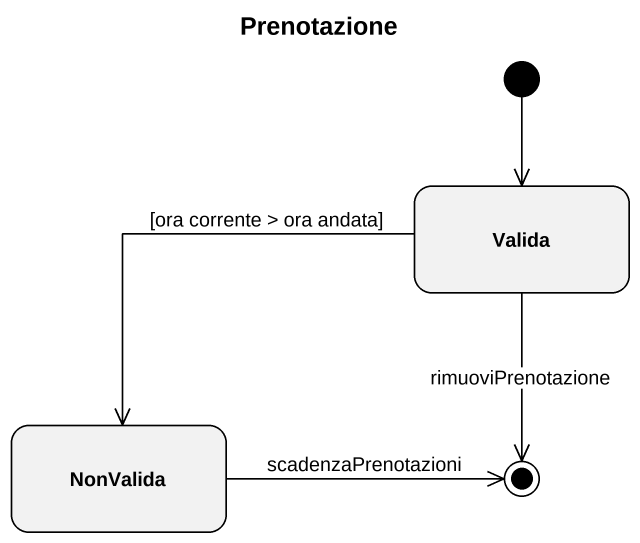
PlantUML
@startuml
title Prenotazione
hide empty description
state Valida
state NonValida
[*] --> Valida
Valida -left-> NonValida : [ora corrente > ora andata]
Valida --> [*] : rimuoviPrenotazione
NonValida -right-> [*] : scadenzaPrenotazioni
@enduml
